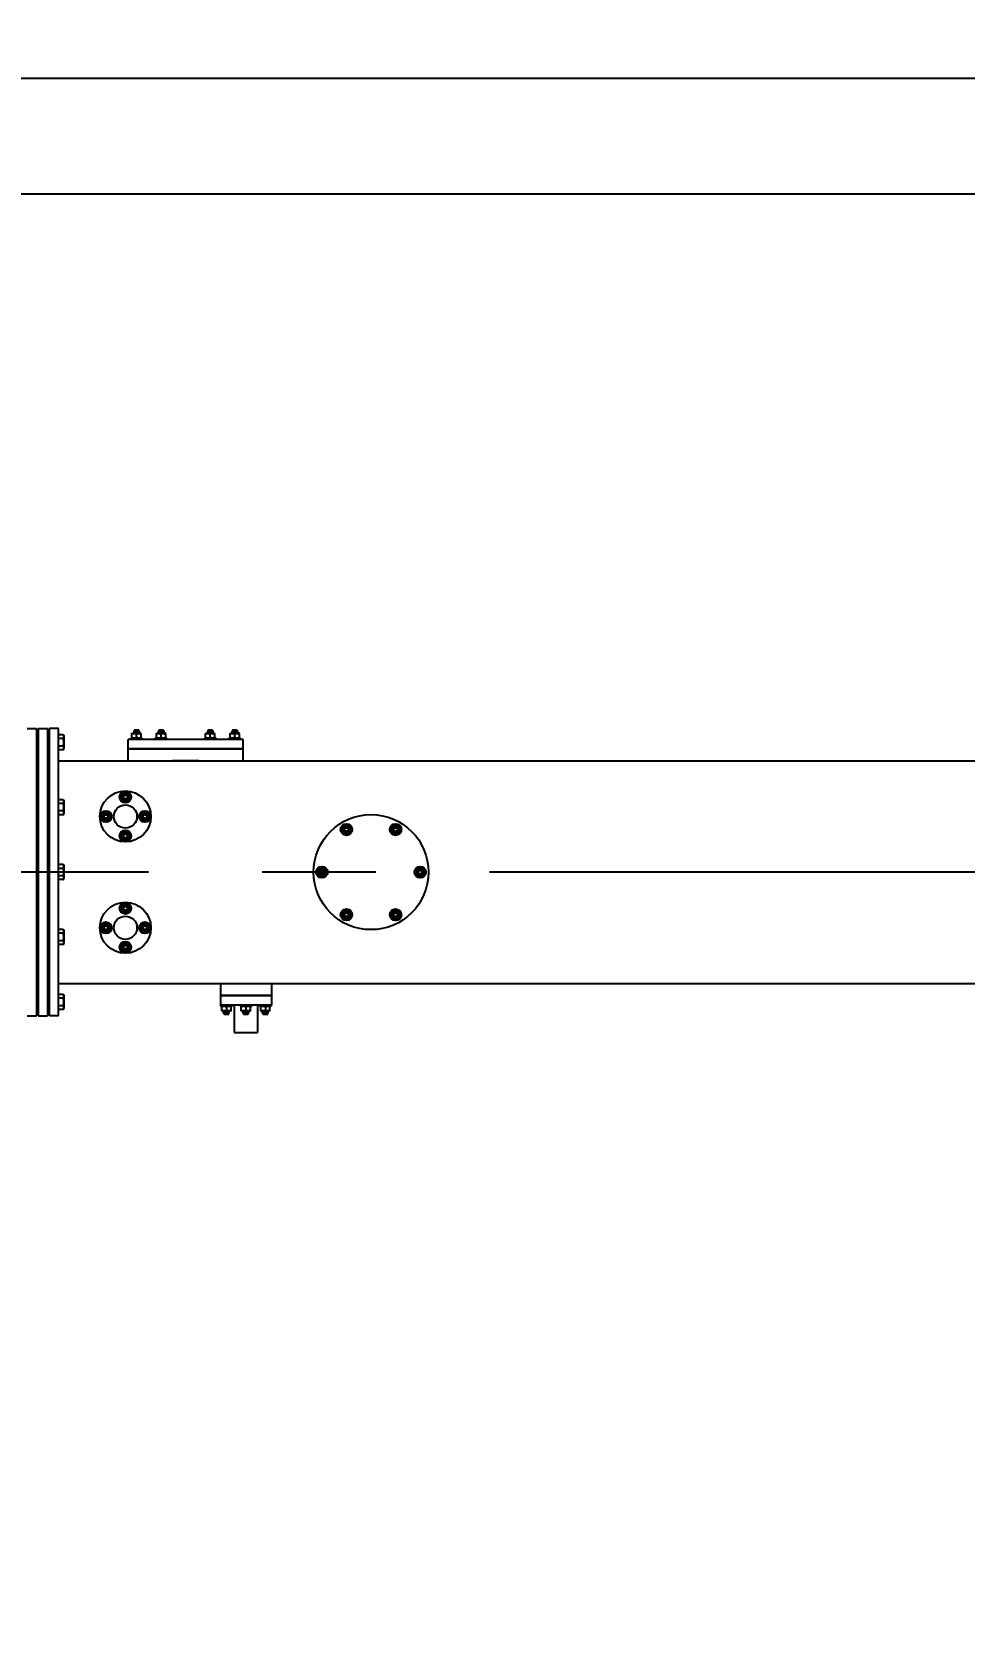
# Model space of a CAD drawing. Header units: millimetres. Extents: x 0 to 1189, y 0 to 841.
# Drawn here: x 345.8 to 386, y 666.8 to 735.4 of the extents above; entities that cross this region are included whole.
import ezdxf

# ---------------------------------------------------------------- set-up
doc = ezdxf.new("R2010")
doc.units = ezdxf.units.MM
doc.header["$LTSCALE"] = 65.395
doc.linetypes.add('CENTER', pattern=[0.6, 0.375, -0.075, 0.075, -0.075])
doc.layers.get('0').update_dxf_attribs({"linetype": 'CONTINUOUS'})
for name, color, linetype in [('ALL_AXIS', 7, 'CONTINUOUS'), ('ALL_CHAMFER', 7, 'CONTINUOUS'), ('ALL_DIMENSIONS', 7, 'CONTINUOUS'), ('ALL_ROUND', 7, 'CONTINUOUS')]:
    doc.layers.add(name, color=color, linetype=linetype)
doc.styles.get("Standard").update_dxf_attribs({"font": 'txt', "width": 0.7})
doc.dimstyles.new('DIMSTYLE_2', dxfattribs={"dimtxt": 3.5, "dimasz": 3, "dimexe": 0.18, "dimexo": 0.0625, "dimgap": 0.09, "dimtad": 1, "dimlfac": 25, "dimdsep": 46, "dimtxsty": 'STANDARD', "dimblk": '_FILLED', "dimblk1": '_FILLED', "dimblk2": '_FILLED', "dimcen": 0.09, "dimadec": 0, "dimazin": 0, "dimtp": 2, "dimtm": 2, "dimtfac": 1, "dimtofl": 0, "dimtmove": 0, "dimatfit": 3, "dimldrblk": '_FILLED', "dimfxl": 1, "dimtolj": 1, "dimarcsym": 0})

# ---------------------------------------------------------------- blocks, each defined once
blk = doc.blocks.new('_FILLED')
at = {"color": 0, "linetype": 'BYBLOCK'}
blk.add_solid([(0, 0), (-1, 0.167), (-1, -0.167)], dxfattribs=at)
blk = doc.blocks.new('*D1')
at = {"layer": 'ALL_DIMENSIONS', "color": 2, "linetype": 'CONTINUOUS'}
for p, q in [((111.762, 705.039), (111.762, 735.427)), ((976.89, 705.039), (976.89, 735.427)), ((111.762, 733.427), (544.326, 733.427)), ((976.89, 733.427), (544.326, 733.427))]:
    blk.add_line(p, q, dxfattribs=at)
at = {"layer": 'ALL_DIMENSIONS', "color": 2, "linetype": 'CONTINUOUS', "xscale": 3, "yscale": 3, "zscale": 3, "rotation": 180}
blk.add_blockref('_FILLED', (111.762, 733.427), dxfattribs=at)
at = {"layer": 'ALL_DIMENSIONS', "color": 2, "linetype": 'CONTINUOUS', "xscale": 3, "yscale": 3, "zscale": 3}
blk.add_blockref('_FILLED', (976.89, 733.427), dxfattribs=at)
blk = doc.blocks.new('*D4')
at = {"layer": 'ALL_DIMENSIONS', "color": 2, "linetype": 'CONTINUOUS'}
for p, q in [((132.402, 666.841), (132.402, 730.427)), ((452.402, 694.115), (452.402, 730.427)), ((132.402, 728.427), (292.402, 728.427)), ((452.402, 728.427), (292.402, 728.427))]:
    blk.add_line(p, q, dxfattribs=at)
at = {"layer": 'ALL_DIMENSIONS', "color": 2, "linetype": 'CONTINUOUS', "xscale": 3, "yscale": 3, "zscale": 3, "rotation": 180}
blk.add_blockref('_FILLED', (132.402, 728.427), dxfattribs=at)
at = {"layer": 'ALL_DIMENSIONS', "color": 2, "linetype": 'CONTINUOUS', "xscale": 3, "yscale": 3, "zscale": 3}
blk.add_blockref('_FILLED', (452.402, 728.427), dxfattribs=at)

msp = doc.modelspace()

# ---------------------------------------------------------------- linework, layer by layer
at = {"color": 7, "linetype": 'CONTINUOUS'}
for p, q in [((345.56175857, 705.38712965), (345.96175857, 705.38712965)), ((345.96175857, 705.38712965), (345.96175857, 692.98712965)), ((346.04175857, 705.38712965), (346.04175857, 692.98712965)), ((346.04175857, 705.38712965), (346.44175857, 705.38712965)), ((346.44175857, 705.38712965), (346.44175857, 692.98712965)), ((346.52175857, 692.98712965), (346.52175857, 705.38712965)), ((346.92175857, 705.38712965), (346.52175857, 705.38712965)), ((346.92175857, 692.98712965), (346.92175857, 705.38712965)), ((347.12058418, 705.1104458), (346.92175857, 705.1104458)), ((347.12058418, 705.1104458), (347.16175857, 705.03912965)), ((350.08175677, 705.16758161), (350.10175857, 705.17912965)), ((350.08175857, 704.98267666), (350.08175857, 705.16758265)), ((350.10175996, 705.17912965), (350.46175719, 705.17912965)), ((350.38443807, 705.30712965), (350.17907908, 705.30712965)), ((350.28175857, 705.00053994), (350.28175857, 705.14971937)), ((350.48176038, 705.16758161), (350.46175857, 705.17912965)), ((350.48175857, 704.98267666), (350.48175857, 705.16758265)), ((351.14175677, 705.16758161), (351.16175857, 705.17912965)), ((351.14175857, 704.98267666), (351.14175857, 705.16758265)), ((351.16175996, 705.17912965), (351.52175719, 705.17912965)), ((351.44443807, 705.30712965), (351.23907908, 705.30712965)), ((351.34175857, 705.00053994), (351.34175857, 705.14971937)), ((351.54176038, 705.16758161), (351.52175857, 705.17912965)), ((351.54175857, 704.98267666), (351.54175857, 705.16758265)), ((353.26175677, 705.16758161), (353.28175857, 705.17912965)), ((353.26175857, 704.98267666), (353.26175857, 705.16758265)), ((353.28175996, 705.17912965), (353.64175719, 705.17912965)), ((353.56443807, 705.30712965), (353.35907908, 705.30712965)), ((353.46175857, 705.00053994), (353.46175857, 705.14971937)), ((353.66176038, 705.16758161), (353.64175857, 705.17912965)), ((353.66175857, 704.98267666), (353.66175857, 705.16758265)), ((354.32175677, 705.16758161), (354.34175857, 705.17912965)), ((354.32175857, 704.98267666), (354.32175857, 705.16758265)), ((354.34175996, 705.17912965), (354.70175719, 705.17912965)), ((354.62443807, 705.30712965), (354.41907908, 705.30712965)), ((354.52175857, 705.00053994), (354.52175857, 705.14971937)), ((354.72176038, 705.16758161), (354.70175857, 705.17912965)), ((354.72175857, 704.98267666), (354.72175857, 705.16758265)), ((347.12058418, 704.94878773), (346.92175857, 704.94878773)), ((347.12058418, 704.62547158), (346.92175857, 704.62547158)), ((347.12058418, 704.4638135), (346.92175857, 704.4638135)), ((347.12058418, 704.4638135), (347.16175857, 704.53512965)), ((349.92177878, 704.50712965), (354.88173837, 704.50712965)), ((350.10175857, 704.97112965), (350.08175857, 704.98267666)), ((350.46175857, 704.97112965), (350.48175857, 704.98267666)), ((351.16175857, 704.97112965), (351.14175857, 704.98267666)), ((351.52175857, 704.97112965), (351.54175857, 704.98267666)), ((353.28175857, 704.97112965), (353.26175857, 704.98267666)), ((353.64175857, 704.97112965), (353.66175857, 704.98267666)), ((354.34175857, 704.97112965), (354.32175857, 704.98267666)), ((354.70175857, 704.97112965), (354.72175857, 704.98267666)), ((346.04175857, 704.18712965), (345.96175857, 704.18712965)), ((346.44175857, 704.18712965), (346.52175857, 704.18712965)), ((346.92175857, 703.98712965), (350.50768936, 703.98712965)), ((354.29582779, 703.98712965), (390.50768936, 703.98712965)), ((349.80175857, 702.65806976), (349.60175857, 702.54259971)), ((349.60175857, 702.54259971), (349.60175857, 702.3116596)), ((350.00175857, 702.54259971), (349.80175857, 702.65806976)), ((350.00175857, 702.3116596), (350.00175857, 702.54259971)), ((347.12058418, 702.3104458), (346.92175857, 702.3104458)), ((347.12058418, 702.14878773), (346.92175857, 702.14878773)), ((347.12058418, 701.82547158), (346.92175857, 701.82547158)), ((347.12058418, 701.6638135), (346.92175857, 701.6638135)), ((347.12058418, 702.3104458), (347.16175857, 702.23912965)), ((347.12058418, 701.6638135), (347.16175857, 701.73512965)), ((348.96175857, 701.81806976), (348.76175857, 701.70259971)), ((348.76175857, 701.70259971), (348.76175857, 701.4716596)), ((349.16175857, 701.70259971), (348.96175857, 701.81806976)), ((349.16175857, 701.4716596), (349.16175857, 701.70259971)), ((349.60175857, 702.3116596), (349.80175857, 702.19618955)), ((349.80175857, 702.19618955), (350.00175857, 702.3116596)), ((350.64175857, 701.81806976), (350.44175857, 701.70259971)), ((350.44175857, 701.70259971), (350.44175857, 701.4716596)), ((350.84175857, 701.70259971), (350.64175857, 701.81806976)), ((350.84175857, 701.4716596), (350.84175857, 701.70259971)), ((348.76175857, 701.4716596), (348.96175857, 701.35618955)), ((348.96175857, 701.35618955), (349.16175857, 701.4716596)), ((349.80175857, 700.97806976), (349.60175857, 700.86259971)), ((350.00175857, 700.86259971), (349.80175857, 700.97806976)), ((350.44175857, 701.4716596), (350.64175857, 701.35618955)), ((350.64175857, 701.35618955), (350.84175857, 701.4716596)), ((359.34175857, 701.25404362), (359.14175857, 701.13857356)), ((359.14175857, 701.13857356), (359.14175857, 700.90763346)), ((359.54175857, 701.13857356), (359.34175857, 701.25404362)), ((359.54175857, 700.90763346), (359.54175857, 701.13857356)), ((361.46175857, 701.25404362), (361.26175857, 701.13857356)), ((361.26175857, 701.13857356), (361.26175857, 700.90763346)), ((361.66175857, 701.13857356), (361.46175857, 701.25404362)), ((361.66175857, 700.90763346), (361.66175857, 701.13857356)), ((349.60175857, 700.86259971), (349.60175857, 700.6316596)), ((349.60175857, 700.6316596), (349.80175857, 700.51618955)), ((349.80175857, 700.51618955), (350.00175857, 700.6316596)), ((350.00175857, 700.6316596), (350.00175857, 700.86259971)), ((359.14175857, 700.90763346), (359.34175857, 700.7921634)), ((359.34175857, 700.7921634), (359.54175857, 700.90763346)), ((361.26175857, 700.90763346), (361.46175857, 700.7921634)), ((361.46175857, 700.7921634), (361.66175857, 700.90763346)), ((347.12058418, 699.5104458), (346.92175857, 699.5104458)), ((347.12058418, 699.34878773), (346.92175857, 699.34878773)), ((347.12058418, 699.02547158), (346.92175857, 699.02547158)), ((347.12058418, 699.5104458), (347.16175857, 699.43912965)), ((347.12058418, 698.8638135), (347.16175857, 698.93512965)), ((358.28175857, 699.41806976), (358.08175857, 699.30259971)), ((358.08175857, 699.30259971), (358.08175857, 699.0716596)), ((358.08175857, 699.0716596), (358.28175857, 698.95618955)), ((358.48175857, 699.30259971), (358.28175857, 699.41806976)), ((358.28175857, 698.95618955), (358.48175857, 699.0716596)), ((358.48175857, 699.0716596), (358.48175857, 699.30259971)), ((362.52175857, 699.41806976), (362.32175857, 699.30259971)), ((362.32175857, 699.30259971), (362.32175857, 699.0716596)), ((362.32175857, 699.0716596), (362.52175857, 698.95618955)), ((362.72175857, 699.30259971), (362.52175857, 699.41806976)), ((362.52175857, 698.95618955), (362.72175857, 699.0716596)), ((362.72175857, 699.0716596), (362.72175857, 699.30259971)), ((347.12058418, 698.8638135), (346.92175857, 698.8638135)), ((349.80175857, 697.85806976), (349.60175857, 697.74259971)), ((349.60175857, 697.74259971), (349.60175857, 697.5116596)), ((350.00175857, 697.74259971), (349.80175857, 697.85806976)), ((350.00175857, 697.5116596), (350.00175857, 697.74259971)), ((359.34175857, 697.5820959), (359.14175857, 697.46662585)), ((359.54175857, 697.46662585), (359.34175857, 697.5820959)), ((361.46175857, 697.5820959), (361.26175857, 697.46662585)), ((361.66175857, 697.46662585), (361.46175857, 697.5820959)), ((348.96175857, 697.01806976), (348.76175857, 696.90259971)), ((348.76175857, 696.90259971), (348.76175857, 696.6716596)), ((349.16175857, 696.90259971), (348.96175857, 697.01806976)), ((349.16175857, 696.6716596), (349.16175857, 696.90259971)), ((349.60175857, 697.5116596), (349.80175857, 697.39618955)), ((349.80175857, 697.39618955), (350.00175857, 697.5116596)), ((350.64175857, 697.01806976), (350.44175857, 696.90259971)), ((350.44175857, 696.90259971), (350.44175857, 696.6716596)), ((350.84175857, 696.90259971), (350.64175857, 697.01806976)), ((350.84175857, 696.6716596), (350.84175857, 696.90259971)), ((359.14175857, 697.46662585), (359.14175857, 697.23568574)), ((359.14175857, 697.23568574), (359.34175857, 697.12021569)), ((359.34175857, 697.12021569), (359.54175857, 697.23568574)), ((359.54175857, 697.23568574), (359.54175857, 697.46662585)), ((361.26175857, 697.46662585), (361.26175857, 697.23568574)), ((361.26175857, 697.23568574), (361.46175857, 697.12021569)), ((361.46175857, 697.12021569), (361.66175857, 697.23568574)), ((361.66175857, 697.23568574), (361.66175857, 697.46662585)), ((347.12058418, 696.7104458), (346.92175857, 696.7104458)), ((347.12058418, 696.54878773), (346.92175857, 696.54878773)), ((347.12058418, 696.22547158), (346.92175857, 696.22547158)), ((347.12058418, 696.7104458), (347.16175857, 696.63912965)), ((348.76175857, 696.6716596), (348.96175857, 696.55618955)), ((348.96175857, 696.55618955), (349.16175857, 696.6716596)), ((349.80175857, 696.17806976), (349.60175857, 696.06259971)), ((350.00175857, 696.06259971), (349.80175857, 696.17806976)), ((350.44175857, 696.6716596), (350.64175857, 696.55618955)), ((350.64175857, 696.55618955), (350.84175857, 696.6716596)), ((347.12058418, 696.0638135), (346.92175857, 696.0638135)), ((347.12058418, 696.0638135), (347.16175857, 696.13512965)), ((349.60175857, 696.06259971), (349.60175857, 695.8316596)), ((349.60175857, 695.8316596), (349.80175857, 695.71618955)), ((349.80175857, 695.71618955), (350.00175857, 695.8316596)), ((350.00175857, 695.8316596), (350.00175857, 696.06259971)), ((346.04175857, 694.18712965), (345.96175857, 694.18712965)), ((346.44175857, 694.18712965), (346.52175857, 694.18712965)), ((347.12058418, 693.9104458), (346.92175857, 693.9104458)), ((347.12058418, 693.74878773), (346.92175857, 693.74878773)), ((347.12058418, 693.42547158), (346.92175857, 693.42547158)), ((347.12058418, 693.9104458), (347.16175857, 693.83912965)), ((356.10174961, 693.86712965), (353.90176753, 693.86712965)), ((345.56175857, 692.98712965), (345.96175857, 692.98712965)), ((346.04175857, 692.98712965), (346.44175857, 692.98712965)), ((346.92175857, 692.98712965), (346.52175857, 692.98712965)), ((347.12058418, 693.2638135), (346.92175857, 693.2638135)), ((347.12058418, 693.2638135), (347.16175857, 693.33512965)), ((353.96175677, 693.2066777), (353.98175857, 693.19512965)), ((353.98175857, 693.40312965), (353.96175857, 693.39158265)), ((353.96175857, 693.20667666), (353.96175857, 693.39158265)), ((354.34175719, 693.19512965), (353.98175996, 693.19512965)), ((354.05907908, 693.06712965), (354.26443807, 693.06712965)), ((354.16175857, 693.37371937), (354.16175857, 693.22453994)), ((354.34175857, 693.40312965), (354.36175857, 693.39158265)), ((354.36176038, 693.2066777), (354.34175857, 693.19512965)), ((354.36175857, 693.20667666), (354.36175857, 693.39158265)), ((354.80175677, 693.2066777), (354.82175857, 693.19512965)), ((354.82175857, 693.40312965), (354.80175857, 693.39158265)), ((354.80175857, 693.20667666), (354.80175857, 693.39158265)), ((355.18175719, 693.19512965), (354.82175996, 693.19512965)), ((354.89907908, 693.06712965), (355.10443807, 693.06712965)), ((355.00175857, 693.37371937), (355.00175857, 693.22453994)), ((355.18175857, 693.40312965), (355.20175857, 693.39158265)), ((355.20176038, 693.2066777), (355.18175857, 693.19512965)), ((355.20175857, 693.20667666), (355.20175857, 693.39158265)), ((355.64175677, 693.2066777), (355.66175857, 693.19512965)), ((355.66175857, 693.40312965), (355.64175857, 693.39158265)), ((355.64175857, 693.20667666), (355.64175857, 693.39158265)), ((356.02175719, 693.19512965), (355.66175996, 693.19512965)), ((355.73907908, 693.06712965), (355.94443807, 693.06712965)), ((355.84175857, 693.37371937), (355.84175857, 693.22453994)), ((356.02175857, 693.40312965), (356.04175857, 693.39158265)), ((356.04176038, 693.2066777), (356.02175857, 693.19512965)), ((356.04175857, 693.20667666), (356.04175857, 693.39158265))]:
    msp.add_line(p, q, dxfattribs=at)
at = {"color": 2, "linetype": 'CONTINUOUS'}
for p, q in [((350.17907908, 705.30712965), (350.17907908, 705.28445016)), ((350.38443807, 705.30712965), (350.38443807, 705.28445016)), ((351.23907908, 705.30712965), (351.23907908, 705.28445016)), ((351.44443807, 705.30712965), (351.44443807, 705.28445016)), ((353.35907908, 705.30712965), (353.35907908, 705.28445016)), ((353.56443807, 705.30712965), (353.56443807, 705.28445016)), ((354.41907908, 705.30712965), (354.41907908, 705.28445016)), ((354.62443807, 705.30712965), (354.62443807, 705.28445016)), ((354.05907908, 693.06712965), (354.05907908, 693.08980915)), ((354.26443807, 693.06712965), (354.26443807, 693.08980915)), ((354.89907908, 693.06712965), (354.89907908, 693.08980915)), ((355.10443807, 693.06712965), (355.10443807, 693.08980915)), ((355.73907908, 693.06712965), (355.73907908, 693.08980915)), ((355.94443807, 693.06712965), (355.94443807, 693.08980915))]:
    msp.add_line(p, q, dxfattribs=at)
at = {"color": 7, "linetype": 'CONTINUOUS'}
for points in [[(347.12058418, 704.94878773), (347.12640982, 704.95940765), (347.13145974, 704.96980971), (347.13572881, 704.97995768), (347.13923244, 704.98996026), (347.14199369, 704.99991106), (347.1439844, 705.00981909), (347.14518639, 705.01972602), (347.14559277, 705.0296275), (347.14518434, 705.03953121), (347.14397981, 705.04944283), (347.14198547, 705.05935666), (347.1392194, 705.06931467), (347.13570654, 705.07933092), (347.13143266, 705.08948349), (347.12639114, 705.09986546), (347.12058418, 705.1104458)], [(350.08175857, 705.14971937), (350.09228277, 705.15308744), (350.10262009, 705.15610057), (350.1127462, 705.15875573), (350.12273409, 705.16106201), (350.13264158, 705.16303023), (350.14248981, 705.16465218), (350.15231803, 705.16592604), (350.16212971, 705.16684352), (350.17194262, 705.16739617), (350.18175312, 705.16758265), (350.19156284, 705.16739662), (350.20137375, 705.16684454), (350.21118225, 705.16592795), (350.22100673, 705.16465522), (350.23085145, 705.16303461), (350.24075518, 705.161068), (350.25073589, 705.15876463), (350.26086033, 705.15611074), (350.27121031, 705.15309432), (350.28175857, 705.14971937)], [(350.28175857, 705.14971937), (350.29345671, 705.15344537), (350.30492562, 705.15673159), (350.31613046, 705.15957397), (350.32717573, 705.1619847), (350.33814885, 705.16397936), (350.34906613, 705.16554375), (350.35997342, 705.16667171), (350.37086945, 705.16735468), (350.38176964, 705.16758069), (350.39266971, 705.16735376), (350.4035655, 705.16666988), (350.41447202, 705.16554115), (350.42538761, 705.16397621), (350.43635807, 705.16198136), (350.44739919, 705.15957105), (350.45859944, 705.15672945), (350.47006428, 705.15344418), (350.48175857, 705.14971937)], [(351.14175857, 705.14971937), (351.15228277, 705.15308744), (351.16262009, 705.15610057), (351.1727462, 705.15875573), (351.18273409, 705.16106201), (351.19264158, 705.16303023), (351.20248981, 705.16465218), (351.21231803, 705.16592604), (351.22212971, 705.16684352), (351.23194262, 705.16739617), (351.24175312, 705.16758265), (351.25156284, 705.16739662), (351.26137375, 705.16684454), (351.27118225, 705.16592795), (351.28100673, 705.16465522), (351.29085145, 705.16303461), (351.30075518, 705.161068), (351.31073589, 705.15876463), (351.32086033, 705.15611074), (351.33121031, 705.15309432), (351.34175857, 705.14971937)], [(351.34175857, 705.14971937), (351.35345671, 705.15344537), (351.36492562, 705.15673159), (351.37613046, 705.15957397), (351.38717573, 705.1619847), (351.39814885, 705.16397936), (351.40906613, 705.16554375), (351.41997342, 705.16667171), (351.43086945, 705.16735468), (351.44176964, 705.16758069), (351.45266971, 705.16735376), (351.4635655, 705.16666988), (351.47447202, 705.16554115), (351.48538761, 705.16397621), (351.49635807, 705.16198136), (351.50739919, 705.15957105), (351.51859944, 705.15672945), (351.53006428, 705.15344418), (351.54175857, 705.14971937)], [(353.26175857, 705.14971937), (353.27228277, 705.15308744), (353.28262009, 705.15610057), (353.2927462, 705.15875573), (353.30273409, 705.16106201), (353.31264158, 705.16303023), (353.32248981, 705.16465218), (353.33231803, 705.16592604), (353.34212971, 705.16684352), (353.35194262, 705.16739617), (353.36175312, 705.16758265), (353.37156284, 705.16739662), (353.38137375, 705.16684454), (353.39118225, 705.16592795), (353.40100673, 705.16465522), (353.41085145, 705.16303461), (353.42075518, 705.161068), (353.43073589, 705.15876463), (353.44086033, 705.15611074), (353.45121031, 705.15309432), (353.46175857, 705.14971937)], [(353.46175857, 705.14971937), (353.47345671, 705.15344537), (353.48492562, 705.15673159), (353.49613046, 705.15957397), (353.50717573, 705.1619847), (353.51814885, 705.16397936), (353.52906613, 705.16554375), (353.53997342, 705.16667171), (353.55086945, 705.16735468), (353.56176964, 705.16758069), (353.57266971, 705.16735376), (353.5835655, 705.16666988), (353.59447202, 705.16554115), (353.60538761, 705.16397621), (353.61635807, 705.16198136), (353.62739919, 705.15957105), (353.63859944, 705.15672945), (353.65006428, 705.15344418), (353.66175857, 705.14971937)], [(354.32175857, 705.14971937), (354.33228277, 705.15308744), (354.34262009, 705.15610057), (354.3527462, 705.15875573), (354.36273409, 705.16106201), (354.37264158, 705.16303023), (354.38248981, 705.16465218), (354.39231803, 705.16592604), (354.40212971, 705.16684352), (354.41194262, 705.16739617), (354.42175312, 705.16758265), (354.43156284, 705.16739662), (354.44137375, 705.16684454), (354.45118225, 705.16592795), (354.46100673, 705.16465522), (354.47085145, 705.16303461), (354.48075518, 705.161068), (354.49073589, 705.15876463), (354.50086033, 705.15611074), (354.51121031, 705.15309432), (354.52175857, 705.14971937)], [(354.52175857, 705.14971937), (354.53345671, 705.15344537), (354.54492562, 705.15673159), (354.55613046, 705.15957397), (354.56717573, 705.1619847), (354.57814885, 705.16397936), (354.58906613, 705.16554375), (354.59997342, 705.16667171), (354.61086945, 705.16735468), (354.62176964, 705.16758069), (354.63266971, 705.16735376), (354.6435655, 705.16666988), (354.65447202, 705.16554115), (354.66538761, 705.16397621), (354.67635807, 705.16198136), (354.68739919, 705.15957105), (354.69859944, 705.15672945), (354.71006428, 705.15344418), (354.72175857, 705.14971937)], [(347.12058418, 704.62547158), (347.12717898, 704.6496924), (347.13276393, 704.67338851), (347.13733532, 704.69646298), (347.14090427, 704.71920656), (347.1434929, 704.74187945), (347.14506455, 704.76447629), (347.14558637, 704.78708057), (347.14506907, 704.80968589), (347.1435018, 704.83228464), (347.14091635, 704.85496392), (347.1373483, 704.87772263), (347.13277544, 704.90081783), (347.1271861, 704.92453828), (347.12058418, 704.94878773)], [(347.12058418, 704.4638135), (347.12639207, 704.47439645), (347.13143316, 704.48477691), (347.13570453, 704.49492248), (347.13921491, 704.50493039), (347.14198072, 704.51488312), (347.14397592, 704.52479248), (347.14518203, 704.53469946), (347.14559276, 704.54459893), (347.14518941, 704.55449671), (347.14399074, 704.56440095), (347.14200358, 704.57430739), (347.13924501, 704.58425906), (347.13574228, 704.59426661), (347.13147181, 704.60442297), (347.1264173, 704.61483669), (347.12058418, 704.62547158)], [(350.08175857, 705.00053994), (350.09489992, 704.9963781), (350.10776974, 704.99277084), (350.12032232, 704.98972203), (350.13269478, 704.98722004), (350.14500562, 704.98524766), (350.15726493, 704.98382553), (350.16952502, 704.98296692), (350.18177772, 704.98267666), (350.19402996, 704.98296869), (350.20628868, 704.98382893), (350.21854608, 704.98525248), (350.2308534, 704.98722568), (350.24321917, 704.98972739), (350.25576371, 704.99277511), (350.26862557, 704.9963806), (350.28175857, 705.00053994)], [(350.28175857, 705.00053994), (350.29489992, 704.9963781), (350.30776974, 704.99277084), (350.32032232, 704.98972203), (350.33269478, 704.98722004), (350.34500562, 704.98524766), (350.35726493, 704.98382553), (350.36952502, 704.98296692), (350.38177772, 704.98267666), (350.39402996, 704.98296869), (350.40628868, 704.98382893), (350.41854608, 704.98525248), (350.4308534, 704.98722568), (350.44321917, 704.98972739), (350.45576371, 704.99277511), (350.46862557, 704.9963806), (350.48175857, 705.00053994)], [(351.14175857, 705.00053994), (351.15489992, 704.9963781), (351.16776974, 704.99277084), (351.18032232, 704.98972203), (351.19269478, 704.98722004), (351.20500562, 704.98524766), (351.21726493, 704.98382553), (351.22952502, 704.98296692), (351.24177772, 704.98267666), (351.25402996, 704.98296869), (351.26628868, 704.98382893), (351.27854608, 704.98525248), (351.2908534, 704.98722568), (351.30321917, 704.98972739), (351.31576371, 704.99277511), (351.32862557, 704.9963806), (351.34175857, 705.00053994)], [(351.34175857, 705.00053994), (351.35489992, 704.9963781), (351.36776974, 704.99277084), (351.38032232, 704.98972203), (351.39269478, 704.98722004), (351.40500562, 704.98524766), (351.41726493, 704.98382553), (351.42952502, 704.98296692), (351.44177772, 704.98267666), (351.45402996, 704.98296869), (351.46628868, 704.98382893), (351.47854608, 704.98525248), (351.4908534, 704.98722568), (351.50321917, 704.98972739), (351.51576371, 704.99277511), (351.52862557, 704.9963806), (351.54175857, 705.00053994)], [(353.26175857, 705.00053994), (353.27489992, 704.9963781), (353.28776974, 704.99277084), (353.30032232, 704.98972203), (353.31269478, 704.98722004), (353.32500562, 704.98524766), (353.33726493, 704.98382553), (353.34952502, 704.98296692), (353.36177772, 704.98267666), (353.37402996, 704.98296869), (353.38628868, 704.98382893), (353.39854608, 704.98525248), (353.4108534, 704.98722568), (353.42321917, 704.98972739), (353.43576371, 704.99277511), (353.44862557, 704.9963806), (353.46175857, 705.00053994)], [(353.46175857, 705.00053994), (353.47489992, 704.9963781), (353.48776974, 704.99277084), (353.50032232, 704.98972203), (353.51269478, 704.98722004), (353.52500562, 704.98524766), (353.53726493, 704.98382553), (353.54952502, 704.98296692), (353.56177772, 704.98267666), (353.57402996, 704.98296869), (353.58628868, 704.98382893), (353.59854608, 704.98525248), (353.6108534, 704.98722568), (353.62321917, 704.98972739), (353.63576371, 704.99277511), (353.64862557, 704.9963806), (353.66175857, 705.00053994)], [(354.32175857, 705.00053994), (354.33489992, 704.9963781), (354.34776974, 704.99277084), (354.36032232, 704.98972203), (354.37269478, 704.98722004), (354.38500562, 704.98524766), (354.39726493, 704.98382553), (354.40952502, 704.98296692), (354.42177772, 704.98267666), (354.43402996, 704.98296869), (354.44628868, 704.98382893), (354.45854608, 704.98525248), (354.4708534, 704.98722568), (354.48321917, 704.98972739), (354.49576371, 704.99277511), (354.50862557, 704.9963806), (354.52175857, 705.00053994)], [(354.52175857, 705.00053994), (354.53489992, 704.9963781), (354.54776974, 704.99277084), (354.56032232, 704.98972203), (354.57269478, 704.98722004), (354.58500562, 704.98524766), (354.59726493, 704.98382553), (354.60952502, 704.98296692), (354.62177772, 704.98267666), (354.63402996, 704.98296869), (354.64628868, 704.98382893), (354.65854608, 704.98525248), (354.6708534, 704.98722568), (354.68321917, 704.98972739), (354.69576371, 704.99277511), (354.70862557, 704.9963806), (354.72175857, 705.00053994)], [(352.59999536, 703.9822303), (352.40083074, 703.98094426), (352.20187231, 703.9822519), (352.01164318, 703.98522479), (351.82730231, 703.98712965)], [(352.97621484, 703.98712965), (352.79084305, 703.98521296), (352.59999536, 703.9822303)], [(347.12058418, 702.14878773), (347.12640982, 702.15940765), (347.13145974, 702.16980971), (347.13572881, 702.17995768), (347.13923244, 702.18996026), (347.14199369, 702.19991106), (347.1439844, 702.20981909), (347.14518639, 702.21972602), (347.14559277, 702.2296275), (347.14518434, 702.23953121), (347.14397981, 702.24944283), (347.14198547, 702.25935666), (347.1392194, 702.26931467), (347.13570654, 702.27933092), (347.13143266, 702.28948349), (347.12639114, 702.29986546), (347.12058418, 702.3104458)], [(347.12058418, 701.82547158), (347.12717898, 701.8496924), (347.13276393, 701.87338851), (347.13733532, 701.89646298), (347.14090427, 701.91920656), (347.1434929, 701.94187945), (347.14506455, 701.96447629), (347.14558637, 701.98708057), (347.14506907, 702.00968589), (347.1435018, 702.03228464), (347.14091635, 702.05496392), (347.1373483, 702.07772263), (347.13277544, 702.10081783), (347.1271861, 702.12453828), (347.12058418, 702.14878773)], [(347.12058418, 701.6638135), (347.12639207, 701.67439645), (347.13143316, 701.68477691), (347.13570453, 701.69492248), (347.13921491, 701.70493039), (347.14198072, 701.71488312), (347.14397592, 701.72479248), (347.14518203, 701.73469946), (347.14559276, 701.74459893), (347.14518941, 701.75449671), (347.14399074, 701.76440095), (347.14200358, 701.77430739), (347.13924501, 701.78425906), (347.13574228, 701.79426661), (347.13147181, 701.80442297), (347.1264173, 701.81483669), (347.12058418, 701.82547158)], [(347.12058418, 699.34878773), (347.12640982, 699.35940765), (347.13145974, 699.36980971), (347.13572881, 699.37995768), (347.13923244, 699.38996026), (347.14199369, 699.39991106), (347.1439844, 699.40981909), (347.14518639, 699.41972602), (347.14559277, 699.4296275), (347.14518434, 699.43953121), (347.14397981, 699.44944283), (347.14198547, 699.45935666), (347.1392194, 699.46931467), (347.13570654, 699.47933092), (347.13143266, 699.48948349), (347.12639114, 699.49986546), (347.12058418, 699.5104458)], [(347.12058418, 699.02547158), (347.12717898, 699.0496924), (347.13276393, 699.07338851), (347.13733532, 699.09646298), (347.14090427, 699.11920656), (347.1434929, 699.14187945), (347.14506455, 699.16447628), (347.14558637, 699.18708057), (347.14506907, 699.20968589), (347.1435018, 699.23228464), (347.14091635, 699.25496392), (347.1373483, 699.27772263), (347.13277544, 699.30081783), (347.1271861, 699.32453828), (347.12058418, 699.34878773)], [(347.12058418, 698.8638135), (347.12639207, 698.87439645), (347.13143316, 698.88477691), (347.13570453, 698.89492248), (347.13921491, 698.90493039), (347.14198072, 698.91488312), (347.14397592, 698.92479248), (347.14518203, 698.93469946), (347.14559276, 698.94459893), (347.14518941, 698.95449671), (347.14399074, 698.96440095), (347.14200358, 698.97430739), (347.13924501, 698.98425906), (347.13574228, 698.99426661), (347.13147181, 699.00442297), (347.1264173, 699.01483669), (347.12058418, 699.02547158)], [(347.12058418, 696.54878773), (347.12640982, 696.55940765), (347.13145974, 696.56980971), (347.13572881, 696.57995768), (347.13923244, 696.58996026), (347.14199369, 696.59991106), (347.1439844, 696.60981909), (347.14518639, 696.61972602), (347.14559277, 696.6296275), (347.14518434, 696.63953121), (347.14397981, 696.64944283), (347.14198547, 696.65935666), (347.1392194, 696.66931467), (347.13570654, 696.67933092), (347.13143266, 696.68948349), (347.12639114, 696.69986546), (347.12058418, 696.7104458)], [(347.12058418, 696.22547158), (347.12717898, 696.2496924), (347.13276393, 696.27338851), (347.13733532, 696.29646298), (347.14090427, 696.31920656), (347.1434929, 696.34187945), (347.14506455, 696.36447629), (347.14558637, 696.38708057), (347.14506907, 696.40968589), (347.1435018, 696.43228464), (347.14091635, 696.45496392), (347.1373483, 696.47772263), (347.13277544, 696.50081783), (347.1271861, 696.52453828), (347.12058418, 696.54878773)], [(347.12058418, 696.0638135), (347.12639207, 696.07439645), (347.13143316, 696.08477691), (347.13570453, 696.09492248), (347.13921491, 696.10493039), (347.14198072, 696.11488312), (347.14397592, 696.12479248), (347.14518203, 696.13469946), (347.14559276, 696.14459893), (347.14518941, 696.15449671), (347.14399074, 696.16440095), (347.14200358, 696.17430739), (347.13924501, 696.18425906), (347.13574228, 696.19426661), (347.13147181, 696.20442297), (347.1264173, 696.21483669), (347.12058418, 696.22547158)], [(347.12058418, 693.74878773), (347.12640982, 693.75940765), (347.13145974, 693.76980971), (347.13572881, 693.77995768), (347.13923244, 693.78996026), (347.14199369, 693.79991106), (347.1439844, 693.80981909), (347.14518639, 693.81972602), (347.14559277, 693.8296275), (347.14518434, 693.83953121), (347.14397981, 693.84944283), (347.14198547, 693.85935666), (347.1392194, 693.86931467), (347.13570654, 693.87933092), (347.13143266, 693.88948349), (347.12639114, 693.89986546), (347.12058418, 693.9104458)], [(347.12058418, 693.42547158), (347.12717898, 693.4496924), (347.13276393, 693.47338851), (347.13733532, 693.49646298), (347.14090427, 693.51920656), (347.1434929, 693.54187945), (347.14506455, 693.56447628), (347.14558637, 693.58708057), (347.14506907, 693.60968589), (347.1435018, 693.63228464), (347.14091635, 693.65496392), (347.1373483, 693.67772263), (347.13277544, 693.70081783), (347.1271861, 693.72453828), (347.12058418, 693.74878773)], [(347.12058418, 693.2638135), (347.12639207, 693.27439645), (347.13143316, 693.28477691), (347.13570453, 693.29492248), (347.13921491, 693.30493039), (347.14198072, 693.31488312), (347.14397592, 693.32479248), (347.14518203, 693.33469946), (347.14559276, 693.34459893), (347.14518941, 693.35449671), (347.14399074, 693.36440095), (347.14200358, 693.37430739), (347.13924501, 693.38425906), (347.13574228, 693.39426661), (347.13147181, 693.40442297), (347.1264173, 693.41483669), (347.12058418, 693.42547158)], [(354.16175857, 693.37371937), (354.14861722, 693.37788121), (354.13574741, 693.38148847), (354.12319482, 693.38453728), (354.11082237, 693.38703927), (354.09851153, 693.38901164), (354.08625222, 693.39043378), (354.07399213, 693.39129239), (354.06173943, 693.39158265), (354.04948719, 693.39129061), (354.03722847, 693.39043037), (354.02497107, 693.38900682), (354.01266375, 693.38703362), (354.00029798, 693.38453192), (353.98775344, 693.3814842), (353.97489158, 693.37787871), (353.96175857, 693.37371937)], [(354.16175857, 693.22453994), (354.15006044, 693.22081394), (354.13859153, 693.21752772), (354.12738669, 693.21468534), (354.11634142, 693.21227461), (354.1053683, 693.21027995), (354.09445102, 693.20871556), (354.08354373, 693.20758759), (354.0726477, 693.20690463), (354.06174751, 693.20667862), (354.05084744, 693.20690555), (354.03995165, 693.20758942), (354.02904513, 693.20871815), (354.01812954, 693.21028309), (354.00715907, 693.21227794), (353.99611796, 693.21468826), (353.98491771, 693.21752986), (353.97345286, 693.22081513), (353.96175857, 693.22453994)], [(354.36175857, 693.37371937), (354.34861722, 693.37788121), (354.33574741, 693.38148847), (354.32319482, 693.38453728), (354.31082237, 693.38703927), (354.29851153, 693.38901164), (354.28625222, 693.39043378), (354.27399213, 693.39129239), (354.26173943, 693.39158265), (354.24948719, 693.39129061), (354.23722847, 693.39043037), (354.22497107, 693.38900682), (354.21266375, 693.38703362), (354.20029798, 693.38453192), (354.18775344, 693.3814842), (354.17489158, 693.37787871), (354.16175857, 693.37371937)], [(354.36175857, 693.22453994), (354.35123438, 693.22117187), (354.34089706, 693.21815874), (354.33077095, 693.21550358), (354.32078306, 693.2131973), (354.31087557, 693.21122908), (354.30102733, 693.20960712), (354.29119912, 693.20833326), (354.28138744, 693.20741579), (354.27157453, 693.20686313), (354.26176403, 693.20667666), (354.25195431, 693.20686268), (354.2421434, 693.20741476), (354.2323349, 693.20833135), (354.22251042, 693.20960408), (354.2126657, 693.2112247), (354.20276196, 693.2131913), (354.19278125, 693.21549467), (354.18265682, 693.21814856), (354.17230684, 693.22116499), (354.16175857, 693.22453994)], [(355.00175857, 693.37371937), (354.98861722, 693.37788121), (354.97574741, 693.38148847), (354.96319482, 693.38453728), (354.95082237, 693.38703927), (354.93851153, 693.38901164), (354.92625222, 693.39043378), (354.91399213, 693.39129239), (354.90173943, 693.39158265), (354.88948719, 693.39129061), (354.87722847, 693.39043037), (354.86497107, 693.38900682), (354.85266375, 693.38703362), (354.84029798, 693.38453192), (354.82775344, 693.3814842), (354.81489158, 693.37787871), (354.80175857, 693.37371937)], [(355.00175857, 693.22453994), (354.99006044, 693.22081394), (354.97859153, 693.21752772), (354.96738669, 693.21468534), (354.95634142, 693.21227461), (354.9453683, 693.21027995), (354.93445102, 693.20871556), (354.92354373, 693.20758759), (354.9126477, 693.20690463), (354.90174751, 693.20667862), (354.89084744, 693.20690555), (354.87995165, 693.20758942), (354.86904513, 693.20871815), (354.85812954, 693.21028309), (354.84715907, 693.21227794), (354.83611796, 693.21468826), (354.82491771, 693.21752986), (354.81345286, 693.22081513), (354.80175857, 693.22453994)], [(355.20175857, 693.37371937), (355.18861722, 693.37788121), (355.17574741, 693.38148847), (355.16319482, 693.38453728), (355.15082237, 693.38703927), (355.13851153, 693.38901164), (355.12625222, 693.39043378), (355.11399213, 693.39129239), (355.10173943, 693.39158265), (355.08948719, 693.39129061), (355.07722847, 693.39043037), (355.06497107, 693.38900682), (355.05266375, 693.38703362), (355.04029798, 693.38453192), (355.02775344, 693.3814842), (355.01489158, 693.37787871), (355.00175857, 693.37371937)], [(355.20175857, 693.22453994), (355.19123438, 693.22117187), (355.18089706, 693.21815874), (355.17077095, 693.21550358), (355.16078306, 693.2131973), (355.15087557, 693.21122908), (355.14102733, 693.20960712), (355.13119912, 693.20833326), (355.12138744, 693.20741579), (355.11157453, 693.20686313), (355.10176403, 693.20667666), (355.09195431, 693.20686268), (355.0821434, 693.20741476), (355.0723349, 693.20833135), (355.06251042, 693.20960408), (355.0526657, 693.2112247), (355.04276196, 693.2131913), (355.03278125, 693.21549467), (355.02265682, 693.21814856), (355.01230684, 693.22116499), (355.00175857, 693.22453994)], [(355.84175857, 693.37371937), (355.82861722, 693.37788121), (355.81574741, 693.38148847), (355.80319482, 693.38453728), (355.79082237, 693.38703927), (355.77851153, 693.38901164), (355.76625222, 693.39043378), (355.75399213, 693.39129239), (355.74173943, 693.39158265), (355.72948719, 693.39129061), (355.71722847, 693.39043037), (355.70497107, 693.38900682), (355.69266375, 693.38703362), (355.68029798, 693.38453192), (355.66775344, 693.3814842), (355.65489158, 693.37787871), (355.64175857, 693.37371937)], [(355.84175857, 693.22453994), (355.83006044, 693.22081394), (355.81859153, 693.21752772), (355.80738669, 693.21468534), (355.79634142, 693.21227461), (355.7853683, 693.21027995), (355.77445102, 693.20871556), (355.76354373, 693.20758759), (355.7526477, 693.20690463), (355.74174751, 693.20667862), (355.73084744, 693.20690555), (355.71995165, 693.20758942), (355.70904513, 693.20871815), (355.69812954, 693.21028309), (355.68715907, 693.21227794), (355.67611796, 693.21468826), (355.66491771, 693.21752986), (355.65345286, 693.22081513), (355.64175857, 693.22453994)], [(356.04175857, 693.37371937), (356.02861722, 693.37788121), (356.01574741, 693.38148847), (356.00319482, 693.38453728), (355.99082237, 693.38703927), (355.97851153, 693.38901164), (355.96625222, 693.39043378), (355.95399213, 693.39129239), (355.94173943, 693.39158265), (355.92948719, 693.39129061), (355.91722847, 693.39043037), (355.90497107, 693.38900682), (355.89266375, 693.38703362), (355.88029798, 693.38453192), (355.86775344, 693.3814842), (355.85489158, 693.37787871), (355.84175857, 693.37371937)], [(356.04175857, 693.22453994), (356.03123438, 693.22117187), (356.02089706, 693.21815874), (356.01077095, 693.21550358), (356.00078306, 693.2131973), (355.99087557, 693.21122908), (355.98102733, 693.20960712), (355.97119912, 693.20833326), (355.96138744, 693.20741579), (355.95157453, 693.20686313), (355.94176403, 693.20667666), (355.93195431, 693.20686268), (355.9221434, 693.20741476), (355.9123349, 693.20833135), (355.90251042, 693.20960408), (355.8926657, 693.2112247), (355.88276196, 693.2131913), (355.87278125, 693.21549467), (355.86265682, 693.21814856), (355.85230684, 693.22116499), (355.84175857, 693.22453994)]]:
    msp.add_lwpolyline(points, dxfattribs=at)
for centre in [(349.80175857, 702.42712965), (348.96175857, 701.58712965), (350.64175857, 701.58712965), (359.34175857, 701.02310351), (361.46175857, 701.02310351), (349.80175857, 700.74712965), (358.28175857, 699.18712965), (362.52175857, 699.18712965), (349.80175857, 697.62712965), (359.34175857, 697.3511558), (361.46175857, 697.3511558), (348.96175857, 696.78712965), (350.64175857, 696.78712965), (349.80175857, 695.94712965)]:
    msp.add_circle(centre, 0.18, dxfattribs=at)
at = {"color": 2, "linetype": 'CONTINUOUS'}
for centre, start in [((349.80175857, 702.42712965), 254.9999999999), ((348.96175857, 701.58712965), 254.9999999999), ((350.64175857, 701.58712965), 254.9999999999), ((359.34175857, 701.02310351), 255), ((361.46175857, 701.02310351), 255), ((349.80175857, 700.74712965), 254.9999999999), ((358.28175857, 699.18712965), 254.9999999999), ((362.52175857, 699.18712965), 254.9999999999), ((349.80175857, 697.62712965), 254.9999999999), ((348.96175857, 696.78712965), 254.9999999999), ((350.64175857, 696.78712965), 254.9999999999), ((359.34175857, 697.3511558), 254.9999999999), ((361.46175857, 697.3511558), 254.9999999999), ((349.80175857, 695.94712965), 254.9999999999)]:
    msp.add_arc(centre, 0.10267949, start, 195, dxfattribs=at)
at = {"layer": 'ALL_AXIS', "color": 7, "linetype": 'CONTINUOUS'}
for p, q in [((347.12058418, 705.1104458), (347.16175857, 705.03912965)), ((350.16175857, 705.26712965), (350.16175857, 705.17912965)), ((350.40175857, 705.26712965), (350.40175857, 705.17912965)), ((351.22175857, 705.26712965), (351.22175857, 705.17912965)), ((351.46175857, 705.26712965), (351.46175857, 705.17912965)), ((353.34175857, 705.26712965), (353.34175857, 705.17912965)), ((353.58175857, 705.26712965), (353.58175857, 705.17912965)), ((354.40175857, 705.26712965), (354.40175857, 705.17912965)), ((354.64175857, 705.26712965), (354.64175857, 705.17912965)), ((345.96175857, 704.98712965), (346.04175857, 704.98712965)), ((345.96175857, 704.58712965), (346.04175857, 704.58712965)), ((346.44175857, 704.98712965), (346.52175857, 704.98712965)), ((346.44175857, 704.58712965), (346.52175857, 704.58712965)), ((347.12058418, 704.4638135), (347.16175857, 704.53512965)), ((347.16175857, 704.53512965), (347.16175857, 705.03912965)), ((349.92175857, 703.98712965), (349.92175857, 704.90712965)), ((354.88175857, 704.90712965), (349.92175857, 704.90712965)), ((354.88175857, 704.50712965), (349.92175857, 704.50712965)), ((350.03175857, 704.90712965), (350.03175857, 704.97112965)), ((350.53175857, 704.97112965), (350.03175857, 704.97112965)), ((350.10175857, 704.97112965), (350.08175857, 704.98267666)), ((350.46175857, 704.97112965), (350.48175857, 704.98267666)), ((350.53175857, 704.90712965), (350.53175857, 704.97112965)), ((351.09175857, 704.90712965), (351.09175857, 704.97112965)), ((351.59175857, 704.97112965), (351.09175857, 704.97112965)), ((351.16175857, 704.97112965), (351.14175857, 704.98267666)), ((351.52175857, 704.97112965), (351.54175857, 704.98267666)), ((351.59175857, 704.90712965), (351.59175857, 704.97112965)), ((353.21175857, 704.90712965), (353.21175857, 704.97112965)), ((353.71175857, 704.97112965), (353.21175857, 704.97112965)), ((353.28175857, 704.97112965), (353.26175857, 704.98267666)), ((353.64175857, 704.97112965), (353.66175857, 704.98267666)), ((353.71175857, 704.90712965), (353.71175857, 704.97112965)), ((354.27175857, 704.90712965), (354.27175857, 704.97112965)), ((354.77175857, 704.97112965), (354.27175857, 704.97112965)), ((354.34175857, 704.97112965), (354.32175857, 704.98267666)), ((354.70175857, 704.97112965), (354.72175857, 704.98267666)), ((354.77175857, 704.90712965), (354.77175857, 704.97112965)), ((354.88175857, 703.98712965), (354.88175857, 704.90712965)), ((350.50768936, 703.98712965), (354.29582779, 703.98712965)), ((345.96175857, 702.18712965), (346.04175857, 702.18712965)), ((345.96175857, 701.78712965), (346.04175857, 701.78712965)), ((346.44175857, 702.18712965), (346.52175857, 702.18712965)), ((346.44175857, 701.78712965), (346.52175857, 701.78712965)), ((347.12058418, 702.3104458), (347.16175857, 702.23912965)), ((347.12058418, 701.6638135), (347.16175857, 701.73512965)), ((347.16175857, 701.73512965), (347.16175857, 702.23912965)), ((345.96175857, 699.38712965), (346.04175857, 699.38712965)), ((345.96175857, 698.98712965), (346.04175857, 698.98712965)), ((346.44175857, 699.38712965), (346.52175857, 699.38712965)), ((346.44175857, 698.98712965), (346.52175857, 698.98712965)), ((347.12058418, 699.5104458), (347.16175857, 699.43912965)), ((347.12058418, 698.8638135), (347.16175857, 698.93512965)), ((347.16175857, 698.93512965), (347.16175857, 699.43912965)), ((345.96175857, 696.58712965), (346.04175857, 696.58712965)), ((345.96175857, 696.18712965), (346.04175857, 696.18712965)), ((346.44175857, 696.58712965), (346.52175857, 696.58712965)), ((346.44175857, 696.18712965), (346.52175857, 696.18712965)), ((347.12058418, 696.7104458), (347.16175857, 696.63912965)), ((347.16175857, 696.13512965), (347.16175857, 696.63912965)), ((347.12058418, 696.0638135), (347.16175857, 696.13512965)), ((353.90175857, 694.38712965), (353.90175857, 693.46712965)), ((356.10175857, 694.38712965), (356.10175857, 693.46712965)), ((345.96175857, 693.78712965), (346.04175857, 693.78712965)), ((346.44175857, 693.78712965), (346.52175857, 693.78712965)), ((347.12058418, 693.9104458), (347.16175857, 693.83912965)), ((347.16175857, 693.33512965), (347.16175857, 693.83912965)), ((353.90175857, 693.86712965), (356.10175857, 693.86712965)), ((353.90175857, 693.46712965), (356.10175857, 693.46712965)), ((353.91175857, 693.46712965), (353.91175857, 693.40312965)), ((354.41175857, 693.46712965), (354.41175857, 693.40312965)), ((354.50175857, 693.46712965), (354.50175857, 692.26712965)), ((354.75175857, 693.46712965), (354.75175857, 693.40312965)), ((355.25175857, 693.46712965), (355.25175857, 693.40312965)), ((355.50175857, 693.46712965), (355.50175857, 692.26712965)), ((355.59175857, 693.46712965), (355.59175857, 693.40312965)), ((356.09175857, 693.46712965), (356.09175857, 693.40312965)), ((345.96175857, 693.38712965), (346.04175857, 693.38712965)), ((346.44175857, 693.38712965), (346.52175857, 693.38712965)), ((347.12058418, 693.2638135), (347.16175857, 693.33512965)), ((353.91175857, 693.40312965), (354.41175857, 693.40312965)), ((353.98175857, 693.40312965), (353.96175857, 693.39158265)), ((354.04175857, 693.10712965), (354.04175857, 693.19512965)), ((354.28175857, 693.10712965), (354.28175857, 693.19512965)), ((354.34175857, 693.40312965), (354.36175857, 693.39158265)), ((354.75175857, 693.40312965), (355.25175857, 693.40312965)), ((354.82175857, 693.40312965), (354.80175857, 693.39158265)), ((354.88175857, 693.10712965), (354.88175857, 693.19512965)), ((355.12175857, 693.10712965), (355.12175857, 693.19512965)), ((355.18175857, 693.40312965), (355.20175857, 693.39158265)), ((355.59175857, 693.40312965), (356.09175857, 693.40312965)), ((355.66175857, 693.40312965), (355.64175857, 693.39158265)), ((355.72175857, 693.10712965), (355.72175857, 693.19512965)), ((355.96175857, 693.10712965), (355.96175857, 693.19512965)), ((356.02175857, 693.40312965), (356.04175857, 693.39158265)), ((354.50175857, 692.26712965), (355.50175857, 692.26712965))]:
    msp.add_line(p, q, dxfattribs=at)
at = {"layer": 'ALL_AXIS', "color": 7, "linetype": 'CENTER'}
msp.add_line((978.59743447, 699.18712965), (109.76175857, 699.18712965), dxfattribs=at)
at = {"layer": 'ALL_AXIS', "color": 7, "linetype": 'CONTINUOUS'}
for centre, radius in [((349.80175857, 701.58712965), 1.1), ((349.80175857, 702.42712965), 0.25), ((348.96175857, 701.58712965), 0.25), ((349.80175857, 701.58712965), 0.5), ((350.64175857, 701.58712965), 0.25), ((360.40175857, 699.18712965), 2.48), ((349.80175857, 700.74712965), 0.25), ((359.34175857, 701.02310351), 0.25), ((361.46175857, 701.02310351), 0.25), ((358.28175857, 699.18712965), 0.25), ((362.52175857, 699.18712965), 0.25), ((349.80175857, 696.78712965), 1.1), ((349.80175857, 697.62712965), 0.25), ((359.34175857, 697.3511558), 0.25), ((361.46175857, 697.3511558), 0.25), ((348.96175857, 696.78712965), 0.25), ((349.80175857, 696.78712965), 0.5), ((350.64175857, 696.78712965), 0.25), ((349.80175857, 695.94712965), 0.25)]:
    msp.add_circle(centre, radius, dxfattribs=at)
at = {"layer": 'ALL_CHAMFER', "color": 7, "linetype": 'CONTINUOUS'}
for p, q in [((350.20175857, 705.30712965), (350.16175857, 705.26712965)), ((350.16175857, 705.26712965), (350.40175857, 705.26712965)), ((350.20175857, 705.30712965), (350.36175857, 705.30712965)), ((350.36175857, 705.30712965), (350.40175857, 705.26712965)), ((351.26175857, 705.30712965), (351.22175857, 705.26712965)), ((351.22175857, 705.26712965), (351.46175857, 705.26712965)), ((351.26175857, 705.30712965), (351.42175857, 705.30712965)), ((351.42175857, 705.30712965), (351.46175857, 705.26712965)), ((353.38175857, 705.30712965), (353.34175857, 705.26712965)), ((353.34175857, 705.26712965), (353.58175857, 705.26712965)), ((353.38175857, 705.30712965), (353.54175857, 705.30712965)), ((353.54175857, 705.30712965), (353.58175857, 705.26712965)), ((354.44175857, 705.30712965), (354.40175857, 705.26712965)), ((354.40175857, 705.26712965), (354.64175857, 705.26712965)), ((354.44175857, 705.30712965), (354.60175857, 705.30712965)), ((354.60175857, 705.30712965), (354.64175857, 705.26712965)), ((345.96175857, 704.98712965), (346.04175857, 704.98712965)), ((345.96175857, 704.58712965), (346.04175857, 704.58712965)), ((346.44175857, 704.98712965), (346.52175857, 704.98712965)), ((346.44175857, 704.58712965), (346.52175857, 704.58712965)), ((345.96175857, 702.18712965), (346.04175857, 702.18712965)), ((345.96175857, 701.78712965), (346.04175857, 701.78712965)), ((346.44175857, 702.18712965), (346.52175857, 702.18712965)), ((346.44175857, 701.78712965), (346.52175857, 701.78712965)), ((345.96175857, 699.38712965), (346.04175857, 699.38712965)), ((345.96175857, 698.98712965), (346.04175857, 698.98712965)), ((346.44175857, 699.38712965), (346.52175857, 699.38712965)), ((346.44175857, 698.98712965), (346.52175857, 698.98712965)), ((345.96175857, 696.58712965), (346.04175857, 696.58712965)), ((345.96175857, 696.18712965), (346.04175857, 696.18712965)), ((346.44175857, 696.58712965), (346.52175857, 696.58712965)), ((346.44175857, 696.18712965), (346.52175857, 696.18712965)), ((345.96175857, 693.78712965), (346.04175857, 693.78712965)), ((346.44175857, 693.78712965), (346.52175857, 693.78712965)), ((345.96175857, 693.38712965), (346.04175857, 693.38712965)), ((346.44175857, 693.38712965), (346.52175857, 693.38712965)), ((354.08175857, 693.06712965), (354.04175857, 693.10712965)), ((354.28175857, 693.10712965), (354.04175857, 693.10712965)), ((354.24175857, 693.06712965), (354.08175857, 693.06712965)), ((354.24175857, 693.06712965), (354.28175857, 693.10712965)), ((354.92175857, 693.06712965), (354.88175857, 693.10712965)), ((355.12175857, 693.10712965), (354.88175857, 693.10712965)), ((355.08175857, 693.06712965), (354.92175857, 693.06712965)), ((355.08175857, 693.06712965), (355.12175857, 693.10712965)), ((355.76175857, 693.06712965), (355.72175857, 693.10712965)), ((355.96175857, 693.10712965), (355.72175857, 693.10712965)), ((355.92175857, 693.06712965), (355.76175857, 693.06712965)), ((355.92175857, 693.06712965), (355.96175857, 693.10712965))]:
    msp.add_line(p, q, dxfattribs=at)
for centre, radius in [((349.80175857, 702.42712965), 0.12), ((349.80175857, 702.42712965), 0.08), ((348.96175857, 701.58712965), 0.12), ((348.96175857, 701.58712965), 0.08), ((350.64175857, 701.58712965), 0.12), ((350.64175857, 701.58712965), 0.08), ((359.34175857, 701.02310351), 0.12), ((359.34175857, 701.02310351), 0.08), ((361.46175857, 701.02310351), 0.12), ((361.46175857, 701.02310351), 0.08), ((349.80175857, 700.74712965), 0.12), ((349.80175857, 700.74712965), 0.08), ((358.28175857, 699.18712965), 0.12), ((358.28175857, 699.18712965), 0.08), ((362.52175857, 699.18712965), 0.12), ((362.52175857, 699.18712965), 0.08), ((349.80175857, 697.62712965), 0.12), ((349.80175857, 697.62712965), 0.08), ((348.96175857, 696.78712965), 0.12), ((348.96175857, 696.78712965), 0.08), ((350.64175857, 696.78712965), 0.12), ((350.64175857, 696.78712965), 0.08), ((359.34175857, 697.3511558), 0.12), ((359.34175857, 697.3511558), 0.08), ((361.46175857, 697.3511558), 0.12), ((361.46175857, 697.3511558), 0.08), ((349.80175857, 695.94712965), 0.12), ((349.80175857, 695.94712965), 0.08)]:
    msp.add_circle(centre, radius, dxfattribs=at)
at = {"layer": 'ALL_ROUND', "color": 7, "linetype": 'CONTINUOUS'}
for p, q in [((346.92175857, 703.98712965), (350.50768936, 703.98712965)), ((354.29582779, 703.98712965), (390.50768936, 703.98712965)), ((346.92175857, 694.38712965), (425.56175857, 694.38712965))]:
    msp.add_line(p, q, dxfattribs=at)

# ---------------------------------------------------------------- dimensions: what is measured, and where the dimension line sits
at = {"layer": 'ALL_DIMENSIONS', "color": 2, "linetype": 'CONTINUOUS'}
for base, p1, p2, picture, middle in [((976.88962893, 733.42712965), (111.76175857, 705.03912965), (976.88962893, 705.03912965), '*D1', (527.64980084, 734.30212965)), ((452.40175857, 728.42712965), (132.40175857, 666.84053102), (452.40175857, 694.11512965), '*D4', (287.50175857, 729.30212965))]:
    dim = msp.add_linear_dim(base=base, p1=p1, p2=p2, dimstyle='DIMSTYLE_2', dxfattribs=at)
    dim.commit()
    dim.dimension.update_dxf_attribs({"geometry": picture, "text_midpoint": middle, "dimtype": 160})

doc.saveas('drawing.dxf')
